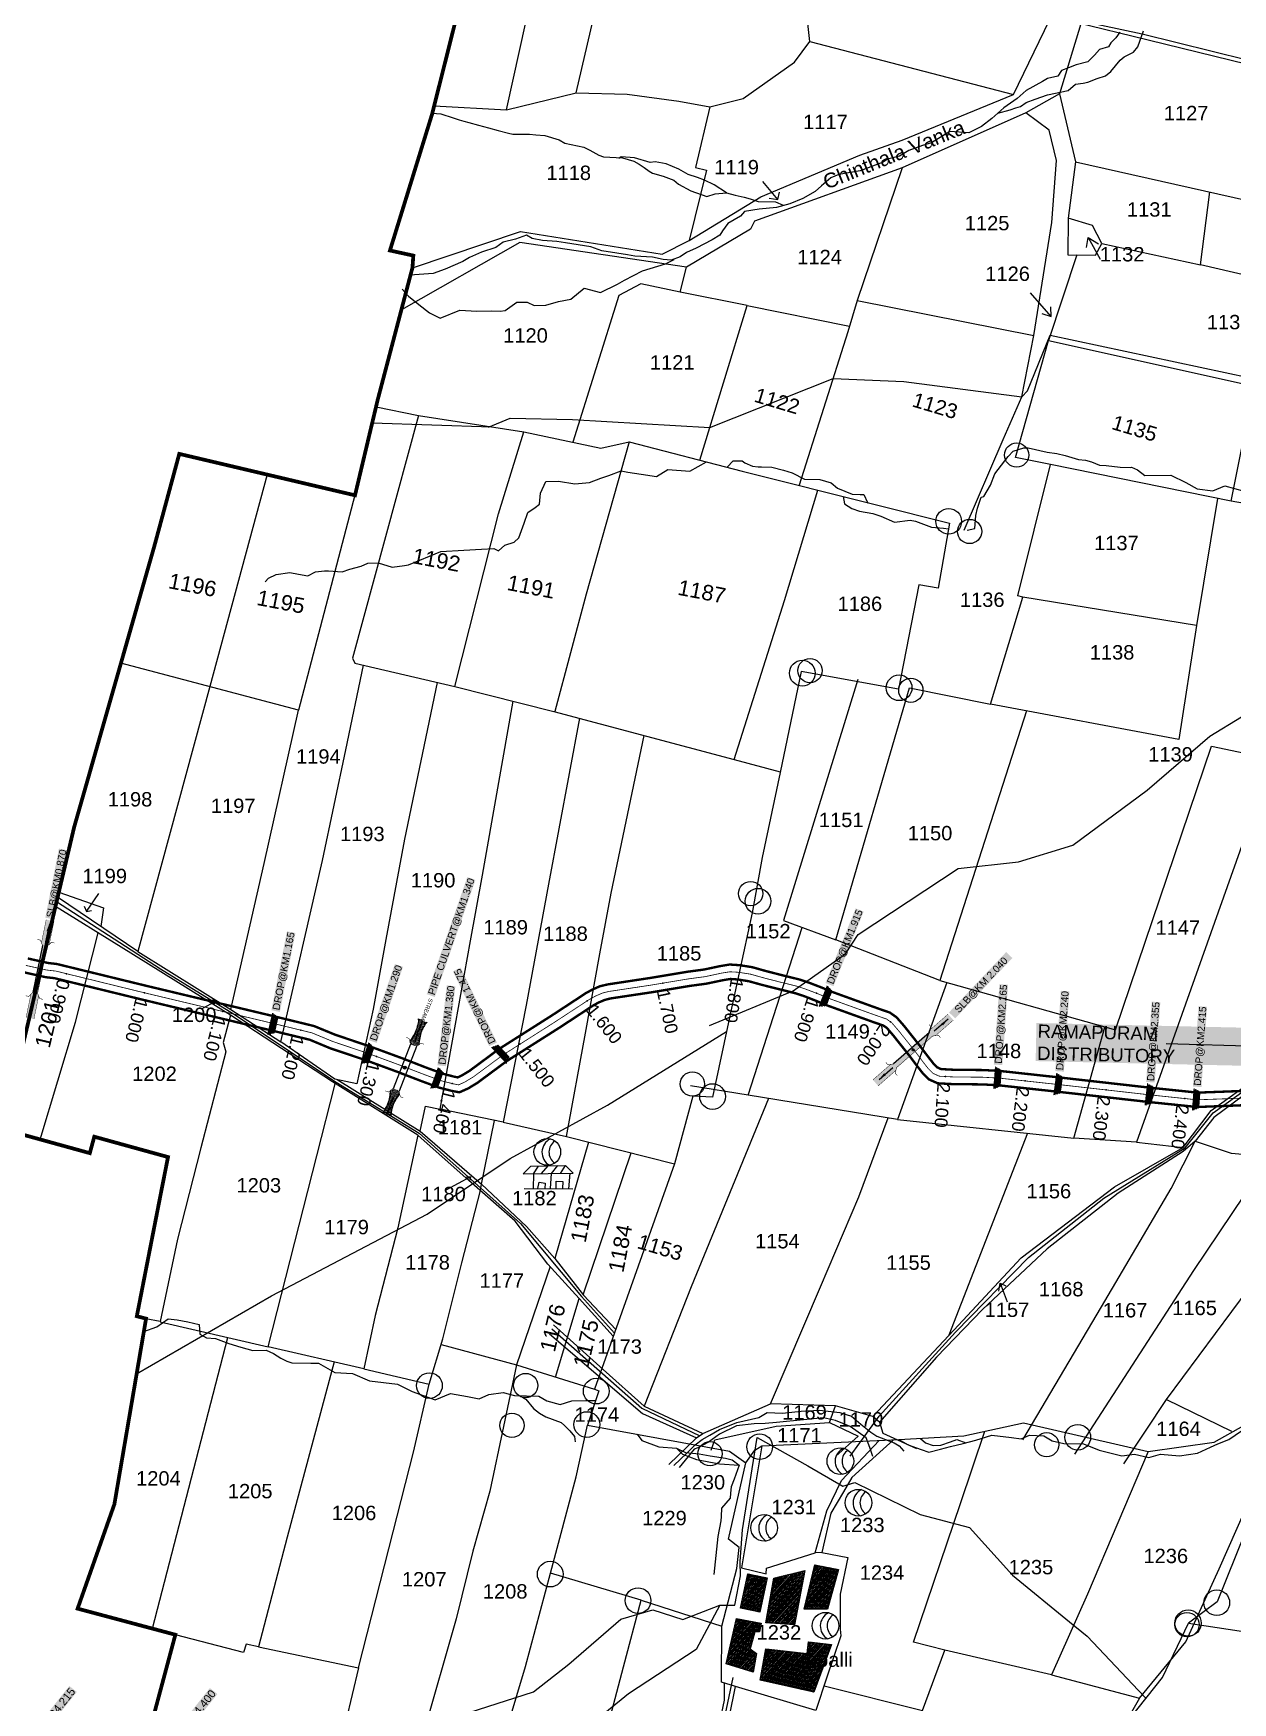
# Model space of a CAD drawing. Header units: inches. Extents: x 191726 to 254104, y 1600078 to 1621862.
# Drawn here: x 195285 to 196787, y 1607124 to 1609216 of the extents above; entities that cross this region are included whole.
import ezdxf
from ezdxf.enums import TextEntityAlignment as Align

# ---------------------------------------------------------------- set-up
doc = ezdxf.new("R2010")
doc.units = ezdxf.units.IN
doc.header["$LTSCALE"] = 15
doc.header["$MEASUREMENT"] = 0
doc.linetypes.add('ACAD_ISO02W100', pattern=[15, 12, -3])
doc.linetypes.add('HIDDEN2', pattern=[0.1875, 0.125, -0.0625])
for name, color, linetype in [('BOUNDRY STONES', 240, 'Continuous'), ('CANAL1', 7, 'Continuous'), ('CSMark', 72, 'Continuous'), ('PLOTS', 7, 'Continuous'), ('PLOTS NO', 7, 'Continuous'), ('ROADS', 1, 'Continuous'), ('STREAMS', 4, 'Continuous'), ('STRUCTURE', 5, 'Continuous'), ('text2', 7, 'Continuous'), ('Title', 7, 'Continuous'), ('VILLAGE', 7, 'Continuous'), ('VILLAGE BOUNDAY', 5, 'Continuous'), ('wells', 7, 'Continuous')]:
    doc.layers.add(name, color=color, linetype=linetype)
doc.styles.get("Standard").update_dxf_attribs({"font": 'arial.ttf'})
doc.dimstyles.get("Standard").update_dxf_attribs({"dimtxt": 0.18, "dimasz": 0.18, "dimexe": 0.18, "dimexo": 0.0625, "dimgap": 0.09, "dimtad": 0, "dimtih": 1, "dimtoh": 1, "dimdec": 4, "dimzin": 0, "dimdsep": 46, "dimtxsty": 'Standard', "dimcen": 0.09, "dimadec": 0, "dimazin": 0, "dimtfac": 1, "dimtdec": 4, "dimtofl": 0, "dimtmove": 0, "dimatfit": 3, "dimfxl": 1, "dimtolj": 1, "dimtzin": 0, "dimarcsym": 0})

# ---------------------------------------------------------------- blocks, each defined once
blk = doc.blocks.new('DROP')
h = blk.add_hatch()
h.set_pattern_fill('ANSI31', color=1, scale=10, angle=45)
h.set_pattern_definition([(90, (-324.4107, -25.7687), (-1.25, 0), [])])
h.paths.add_polyline_path([(-9.9, -4.3), (-13.8, 4.1), (13.8, 4.1), (10.2, -4.3)])
at = {"layer": 'STRUCTURE', "color": 5, "const_width": 0.49}
blk.add_lwpolyline([(-9.9, -4.3), (-13.8, 4.1), (13.8, 4.1), (10.2, -4.3), (-9.9, -4.3)], dxfattribs=at)
at = {"layer": 'STRUCTURE', "color": 5}
blk.add_circle((0, 0), 1.33, dxfattribs=at)
blk = doc.blocks.new('SLB')
at = {"layer": 'STRUCTURE'}
h = blk.add_hatch(dxfattribs=at)
h.set_pattern_fill('DOTS', color=6, scale=20, angle=320.3722, style=0)
h.set_pattern_definition([(320.372247934, (-159.4327, -72.9564), (1.2786241598, 0.5641323054), [0, -1.25])])
h.paths.add_polyline_path([(769699.5, 1706871.1), (769699.5, 1706861.1), (769729.1, 1706861.1), (769732.1, 1706863.1), (769792.1, 1706863.1), (769795.1, 1706861.1), (769824.7, 1706861.1), (769824.7, 1706871.1), (769795.1, 1706871.1), (769792.1, 1706869.1), (769732.1, 1706869.1), (769729.1, 1706871.1)])
at = {"layer": 'STRUCTURE', "color": 6, "linetype": 'ACAD_ISO02W100', "ltscale": 0.5, "const_width": 0.5}
for points in [[(769699.5, 1706871.1), (769729.1, 1706871.1)], [(769699.5, 1706861.1), (769729.1, 1706861.1)], [(769795.1, 1706871.1), (769824.7, 1706871.1)], [(769795.1, 1706861.1), (769824.7, 1706861.1)]]:
    blk.add_lwpolyline(points, dxfattribs=at)
at = {"layer": 'STRUCTURE', "color": 6, "const_width": 0.628}
for points in [[(769726.1, 1706877.1), (769726.1, 1706873.1), (769732.1, 1706869.1), (769792.1, 1706869.1), (769798.1, 1706873.1), (769798.1, 1706877.1)], [(769726.1, 1706855.1), (769726.1, 1706859.1), (769732.1, 1706863.1), (769792.1, 1706863.1), (769798.1, 1706859.1), (769798.1, 1706855.1)]]:
    blk.add_lwpolyline(points, dxfattribs=at)
at = {"layer": 'STRUCTURE', "color": 6}
blk.add_lwpolyline([(769732.1, 1706863.1), (769792.1, 1706863.1)], dxfattribs=at)
blk.add_lwpolyline([(769732.1, 1706863.1), (769792.1, 1706863.1)], dxfattribs=at)
at = {"layer": 'STRUCTURE', "color": 0}
blk.add_circle((769762.1, 1706866.1), 1.24, dxfattribs=at)
for points in [[(769703.8, 1706866), (769726.7, 1706866)], [(769818.6, 1706865.8), (769795.7, 1706865.8)]]:
    blk.add_leader(points, dimstyle='Standard', override={"dimasz": 10, "dimgap": 0.09, "dimtad": 0}, dxfattribs=at)
blk = doc.blocks.new('UT')
at = {"layer": 'STRUCTURE'}
h = blk.add_hatch(dxfattribs=at)
h.set_pattern_fill('DASH', color=150, scale=8, angle=-39.6278, style=0)
h.set_pattern_definition([(320.372247933, (-4370.464, -6260.8811), (1.40800153113, 0.132407282), [1, -1])])
h.paths.add_polyline_path([(765163, 1700681.9), (765165.6, 1700680.6), (765167.2, 1700680.3), (765169.1, 1700680), (765172.4, 1700679.6), (765176.4, 1700679.3), (765179.5, 1700679.5), (765183.1, 1700679.9), (765187.7, 1700680.9), (765188.9, 1700681.2), (765193.1, 1700682.2), (765196.1, 1700680.2), (765196.1, 1700672.2), (765193.1, 1700670.2), (765190.5, 1700670.8), (765188.1, 1700671.3), (765185.5, 1700671.8), (765183.6, 1700672.1), (765181, 1700672.5), (765180.3, 1700672.5), (765178.5, 1700672.6), (765176.7, 1700672.6), (765174.6, 1700672.5), (765172.5, 1700672.3), (765170.4, 1700672), (765168.5, 1700671.7), (765166.1, 1700671.2), (765165, 1700670.8), (765163, 1700669.7)])
h.paths.add_polyline_path([(765259.1, 1700682.2), (765256.1, 1700680.2), (765256.1, 1700672.2), (765259.1, 1700670.2), (765261.9, 1700671), (765264.4, 1700671.6), (765266.4, 1700672), (765269.1, 1700672.5), (765272.7, 1700673), (765276.1, 1700673.1), (765278.6, 1700672.9), (765281.2, 1700672.7), (765283.9, 1700672.3), (765286.4, 1700671.9), (765288, 1700671.3), (765289.2, 1700670.6), (765289.1, 1700682.7), (765287.6, 1700681.8), (765285.7, 1700681.2), (765283, 1700680.7), (765281.2, 1700680.4), (765276.7, 1700679.9), (765272.7, 1700679.9), (765268.7, 1700680.3), (765264.8, 1700681), (765261.2, 1700681.7)])
at = {"layer": 'STRUCTURE', "color": 150, "const_width": 0.628}
for points in [[(765190.1, 1700688.2), (765190.1, 1700684.2), (765196.1, 1700680.2), (765256.1, 1700680.2), (765262.1, 1700684.2), (765262.1, 1700688.2)], [(765190.1, 1700664.2), (765190.1, 1700668.2), (765196.1, 1700672.2), (765256.1, 1700672.2), (765262.1, 1700668.2), (765262.1, 1700664.2)]]:
    blk.add_lwpolyline(points, dxfattribs=at)
at = {"layer": 'STRUCTURE', "color": 150}
for points in [[(765196.1, 1700680.2), (765256.1, 1700680.2)], [(765196.1, 1700672.2), (765256.1, 1700672.2)], [(765196.1, 1700672.2), (765256.1, 1700672.2)]]:
    blk.add_lwpolyline(points, dxfattribs=at)
at = {"layer": 'STRUCTURE', "color": 0}
blk.add_circle((765226.1, 1700676.2), 1.89, dxfattribs=at)
at = {"layer": 'STRUCTURE', "color": 150}
for points in [[(765163, 1700681.9), (765164.4, 1700681.1), (765167.9, 1700680.2), (765171.2, 1700679.8), (765176.1, 1700679.4), (765184.7, 1700680.3), (765193.1, 1700682.2)], [(765163, 1700669.7), (765164.3, 1700670.6), (765167.8, 1700671.6), (765171.2, 1700672.1), (765176, 1700672.6), (765184.7, 1700672), (765193.1, 1700670.2)], [(765289.1, 1700682.7), (765287.8, 1700681.9), (765284.3, 1700680.9), (765280.9, 1700680.4), (765276.1, 1700679.8), (765267.4, 1700680.5), (765259.1, 1700682.2)], [(765289.2, 1700670.6), (765287.8, 1700671.4), (765284.2, 1700672.3), (765280.9, 1700672.7), (765276.1, 1700673.1), (765267.4, 1700672.2), (765259.1, 1700670.2)]]:
    blk.add_spline(points, degree=3, dxfattribs=at)
at = {"layer": 'STRUCTURE', "color": 0}
blk.add_text('STREAM', height=5, dxfattribs=at).set_placement((765148.2, 1700675.8), align=Align.MIDDLE_CENTER)
for points in [[(765190.9, 1700676), (765164.2, 1700675.8)], [(765289.3, 1700676.7), (765265.4, 1700676.4)]]:
    blk.add_leader(points, dimstyle='Standard', override={"dimasz": 10, "dimgap": 0.09, "dimtad": 0}, dxfattribs=at)

msp = doc.modelspace()

# ---------------------------------------------------------------- hatches: boundary and pattern name
at = {"layer": 'VILLAGE'}
h = msp.add_hatch(dxfattribs=at)
h.set_pattern_fill('ANSI31', color=30, scale=11.805297, angle=2.6274)
h.set_pattern_definition([(47.627391, (153890.0272, 1592848.3399), (-1.09018614, 0.99452142), [])])
h.paths.add_polyline_path([(196202.6, 1607191.9), (196254.4, 1607186), (196256, 1607200.6), (196285, 1607197.3), (196262.6, 1607137.5), (196195.6, 1607152.7)])
h.paths.add_polyline_path([(196165.7, 1607229.8), (196196.6, 1607223.9), (196194.5, 1607213), (196188.6, 1607213.1), (196182.7, 1607191.9), (196191, 1607186.1), (196186.5, 1607162.5), (196152.8, 1607173.2)])
h.paths.add_polyline_path([(196263.8, 1607297.2), (196293.4, 1607291.3), (196279.9, 1607241.7), (196250.7, 1607241.4)])
h.paths.add_polyline_path([(196212.5, 1607280.5), (196251.2, 1607289.8), (196238.5, 1607222), (196202.6, 1607224.4)])
h.paths.add_polyline_path([(196179.8, 1607285.9), (196204.1, 1607280.8), (196194.9, 1607237.7), (196170.9, 1607242.9)])

# ---------------------------------------------------------------- linework, layer by layer
at = {"layer": 'BOUNDRY STONES', "color": 1}
for centre, radius in [((196516.8, 1608687.3), 15.2), ((196431.7, 1608604.3), 16.1), ((196457.8, 1608591.6), 15.2), ((196248.2, 1608414.1), 16.1), ((196257.9, 1608417.3), 15.2), ((196369.5, 1608395.8), 16.1), ((196384.2, 1608392.7), 15.2), ((196183.5, 1608138), 15.2), ((196192.7, 1608128.4), 16.1), ((196110.5, 1607899.4), 15.2), ((196135.7, 1607883.7), 16.1), ((195781, 1607521.6), 16.1), ((195901.6, 1607521.7), 15.2), ((195990, 1607514.7), 16.1), ((195978.2, 1607472.8), 16.1), ((195884.3, 1607471.8), 15.2), ((196593.4, 1607456.8), 16.1), ((196132.6, 1607436.2), 15.2), ((196194.8, 1607445), 16.1), ((196554.4, 1607447.5), 15.2), ((195932.3, 1607285.4), 16.1), ((196042.4, 1607252.2), 16.1), ((196767.6, 1607249.6), 16.1), ((196731.6, 1607224.1), 16.5), ((196730.2, 1607222.1), 15.2)]:
    msp.add_circle(centre, radius, dxfattribs=at)
at = {"layer": 'CANAL1', "color": 200, "const_width": 3}
for points in [[(195277.7, 1608056.7), (195302.7, 1608051.1), (195314.3, 1608049.7), (195424.2, 1608022.9), (195589.4, 1607983.5), (195636.5, 1607972), (195663, 1607961.1), (195707.8, 1607946), (195747, 1607931.6), (195777.6, 1607919.7), (195798.4, 1607912.1), (195812, 1607908.6), (195816.4, 1607907.7), (195821.2, 1607909.9), (195831.1, 1607915.8), (195867.9, 1607943.1), (195934.4, 1607985.3), (195973.9, 1608011.2), (195976.9, 1608013.2), (195985.1, 1608017.7), (195994.7, 1608021.9), (196004.4, 1608024.2), (196057.2, 1608032.2), (196104.7, 1608040.1), (196125, 1608042.8), (196145.2, 1608047.1), (196157.2, 1608049.1), (196168.9, 1608048.3), (196170.8, 1608048.1), (196185.3, 1608045.8), (196202, 1608041.1), (196221.8, 1608036), (196244.8, 1608030.3), (196255.7, 1608026.7), (196273.6, 1608019.8), (196282.9, 1608015.8), (196344.3, 1607993.6), (196357.9, 1607988.9), (196366.3, 1607983), (196375.9, 1607972), (196396.4, 1607946.1), (196406.5, 1607932.7), (196412.5, 1607925.1), (196417.4, 1607920.2), (196422.1, 1607918.1), (196437.1, 1607917.3), (196474.7, 1607916.9), (196495.6, 1607915.8), (196571.5, 1607907.5), (196684.8, 1607894.7), (196728.3, 1607890.2), (196743.4, 1607888.6), (196812.9, 1607891.2)], [(195272.7, 1608039.4), (195299.7, 1608033.3), (195311.1, 1608032), (195420, 1608005.4), (195585.1, 1607966), (195630.9, 1607954.9), (195656.6, 1607944.2), (195701.8, 1607929), (195740.7, 1607914.7), (195771.3, 1607902.9), (195793.1, 1607894.9), (195808, 1607891), (195818.5, 1607889), (195829.6, 1607893.9), (195841.1, 1607900.9), (195878.1, 1607928.3), (195944.2, 1607970.2), (195983.8, 1607996.2), (195986.2, 1607997.8), (195993, 1608001.5), (196000.5, 1608004.7), (196007.9, 1608006.6), (196060, 1608014.4), (196107.4, 1608022.3), (196128, 1608025.1), (196148.5, 1608029.4), (196158.1, 1608031), (196167, 1608030.4), (196168, 1608030.3), (196181.4, 1608028.1), (196197.3, 1608023.7), (196217.4, 1608018.6), (196239.8, 1608013), (196249.7, 1608009.8), (196266.8, 1608003.1), (196276.2, 1607999), (196338.3, 1607976.6), (196349.7, 1607972.7), (196354.2, 1607969.6), (196362, 1607960.5), (196382.2, 1607935.1), (196392.2, 1607921.8), (196399, 1607913.1), (196407.1, 1607905.1), (196417.9, 1607900.3), (196436.5, 1607899.3), (196474.2, 1607898.9), (196494.1, 1607897.8), (196569.5, 1607889.6), (196682.9, 1607876.8), (196726.5, 1607872.3), (196742.8, 1607870.6), (196813.7, 1607873.3)]]:
    msp.add_lwpolyline(points, dxfattribs=at)
at = {"layer": 'CANAL1', "color": 1, "linetype": 'HIDDEN2', "ltscale": 4, "const_width": 1}
msp.add_lwpolyline([(195275.2, 1608048), (195301.2, 1608042.2), (195312.7, 1608040.9), (195422.1, 1608014.1), (195587.2, 1607974.8), (195633.7, 1607963.5), (195659.8, 1607952.7), (195704.8, 1607937.5), (195743.8, 1607923.1), (195774.4, 1607911.3), (195795.7, 1607903.5), (195810, 1607899.8), (195817.4, 1607898.3), (195825.4, 1607901.9), (195836.1, 1607908.4), (195873, 1607935.7), (195939.3, 1607977.8), (195978.8, 1608003.7), (195981.6, 1608005.5), (195989.1, 1608009.6), (195997.6, 1608013.3), (196006.2, 1608015.4), (196058.6, 1608023.3), (196106.1, 1608031.2), (196126.5, 1608033.9), (196146.8, 1608038.3), (196157.7, 1608040), (196168, 1608039.4), (196169.4, 1608039.2), (196183.4, 1608037), (196199.7, 1608032.4), (196219.6, 1608027.3), (196242.3, 1608021.7), (196252.7, 1608018.2), (196270.2, 1608011.5), (196279.5, 1608007.4), (196341.3, 1607985.1), (196353.8, 1607980.8), (196360.2, 1607976.3), (196368.9, 1607966.2), (196389.3, 1607940.6), (196399.4, 1607927.2), (196405.7, 1607919.1), (196412.2, 1607912.6), (196420, 1607909.2), (196436.8, 1607908.3), (196474.4, 1607907.9), (196494.9, 1607906.8), (196570.5, 1607898.6), (196683.8, 1607885.8), (196727.4, 1607881.2), (196743.1, 1607879.6), (196813.3, 1607882.2)], dxfattribs=at)
at = {"layer": 'PLOTS'}
for points in [[(195786.8, 1609124.7), (195877.7, 1609119.8), (195933.8, 1609375.2)], [(197295.4, 1609041.3), (197262.2, 1609054.2), (197188.8, 1609082.9), (197104.2, 1609111.8), (197073.6, 1609122.2), (196956.7, 1609145.1), (196847, 1609166.6), (196681.8, 1609207), (196589.3, 1609229.6), (196558.1, 1609232.2), (196327.6, 1609286.2), (196247.2, 1609299.8), (196162.7, 1609319.7), (196020.3, 1609353.2), (195933.8, 1609375.2), (195854.1, 1609391.3)], [(195877.7, 1609119.8), (195964.9, 1609141.1), (196014.4, 1609354.7)], [(195964.9, 1609141.1), (196028.9, 1609139.6), (196093.6, 1609130.6), (196132.3, 1609123.5), (196174.3, 1609134.1), (196238.5, 1609179.4), (196257.6, 1609205.5), (196247.2, 1609299.8)], [(196597.4, 1609227.6), (196570.4, 1609139.8), (196528.5, 1609116.1), (196373.5, 1609047.2), (196188.3, 1608980.3), (196183.5, 1608970.5), (196103.2, 1608922.6), (195894.2, 1608953.7), (195745.9, 1608869.4)], [(196257.6, 1609205.5), (196512.8, 1609139), (196558.1, 1609232.2)], [(196570.4, 1609139.8), (196590.5, 1609054.8), (196806, 1609006.4), (196847, 1609166.6)], [(195759.7, 1608922), (195895.2, 1608967.2), (196072.4, 1608938.8), (196106.5, 1608956.2), (196196.2, 1609010.7), (196320.1, 1609063.1), (196373.2, 1609081.7), (196512.8, 1609139)], [(196132.3, 1609123.5), (196114.3, 1609047.4), (196128.3, 1609044.1), (196106.5, 1608956.2)], [(196451, 1608593.2), (196500.1, 1608706.8), (196523.2, 1608760.3), (196538.4, 1608837.3), (196560.8, 1608978.5), (196566.7, 1609056.2), (196557.5, 1609094.5), (196528.5, 1609116.1)], [(196373.5, 1609047.2), (196316.8, 1608881.1), (196538.4, 1608837.3)], [(196590.5, 1609054.8), (196581.4, 1608984.2), (196580.9, 1608938.3), (196615.4, 1608937.9), (196623.5, 1608952.5), (196611.9, 1608975.1), (196581.4, 1608984.2)], [(197000.8, 1608866.9), (196747, 1608925.5), (196759, 1609017)], [(196592.4, 1608938.1), (196556.5, 1608830.8), (196814.4, 1608773.8), (196986.9, 1608733.5), (196988, 1608768.4)], [(196623.5, 1608952.5), (196747, 1608925.5)], [(196179.2, 1608874.5), (196095.2, 1608891.4), (196103.2, 1608922.6)], [(196095.2, 1608891.4), (196045.8, 1608901.7), (196018.5, 1608887.3), (195960.5, 1608703.5)], [(196119.9, 1608680.8), (196179.2, 1608874.5), (196307.4, 1608848.8)], [(196316.8, 1608881.1), (196305.4, 1608841.8), (196244.3, 1608649.8)], [(196785.5, 1608629.4), (196559.4, 1608675.4), (196515.4, 1608684.3), (196556.5, 1608830.8)], [(196986.9, 1608733.5), (196986.1, 1608710.9), (196958.1, 1608599.6), (196785.5, 1608629.4), (196814.4, 1608773.8)], [(195714.1, 1608747.6), (195767.2, 1608736.8), (195899.2, 1608716.3), (195995.9, 1608696), (196031.4, 1608704), (196172.7, 1608667.2), (196341.3, 1608624.9), (196432.7, 1608602), (196418.4, 1608520.5), (196394.4, 1608524.7), (196368.6, 1608394.2), (196246.8, 1608416.2), (196220.3, 1608289.8), (196197.9, 1608183.1), (196185.2, 1608114), (196158.3, 1607988.6), (196135.6, 1607882.8), (196111.2, 1607884.2), (196088.2, 1607799.4), (195987.8, 1607517.2), (195993.4, 1607515.2), (195978.9, 1607472.1), (196157, 1607439.5), (196177.6, 1607424.9), (196188.8, 1607440.7), (196197.4, 1607446), (196369.2, 1607453.9), (196450.7, 1607458.5), (196525.3, 1607475), (196681.4, 1607439.1), (196764.2, 1607450.7), (196801.3, 1607471.8)], [(195767.2, 1608736.8), (195684.4, 1608432.8), (195687.5, 1608426.7), (195813, 1608397.4), (195937, 1608366.2), (196163, 1608305.8), (196220.4, 1608290.4)], [(195813, 1608397.4), (195867.7, 1608613.8), (195899.2, 1608716.3)], [(196031.4, 1608704), (195977.4, 1608513.1), (195938, 1608365.9)], [(195577.6, 1608662.8), (195505.6, 1608397.3), (195415.7, 1608065.6), (195315.1, 1608133.4)], [(196382.5, 1608395.6), (196484.2, 1608375.3), (196524.5, 1608509.1), (196518.1, 1608511), (196559.4, 1608675.4)], [(196163, 1608305.8), (196226, 1608505), (196267.6, 1608643.4)], [(195687.7, 1608636.9), (195616.8, 1608367.9), (195394.4, 1608426.6)], [(196768.5, 1608632.9), (196742.3, 1608474), (196524.5, 1608509.1)], [(196420.7, 1608029.2), (196640.7, 1607967.1), (196761, 1608322.7), (196834.5, 1608307.2), (196899.8, 1608609.7)], [(196742.3, 1608474), (196720, 1608330.9), (196484.2, 1608375.3)], [(195532.3, 1607992.6), (195594.8, 1607952.3), (195647.1, 1608179.5), (195676.1, 1608318), (195698.3, 1608424.2)], [(195790.7, 1608402.6), (195749.7, 1608206.2), (195726.4, 1608080.4), (195710.3, 1607993), (195690.1, 1607899.6), (195662.5, 1607905.6), (195594.8, 1607952.3)], [(196317.9, 1608406), (196224.7, 1608104.2), (196290.3, 1608079.9), (196382.5, 1608395.6)], [(195415.7, 1608065.6), (195532.3, 1607992.6), (195573.8, 1608175.5), (195616.8, 1608367.9)], [(195665.3, 1607905), (195769.4, 1607840.5), (195775.9, 1607871.6), (195794.4, 1607867.7), (195813.7, 1607974.2), (195832.6, 1608078.9), (195847.5, 1608161.2), (195886.1, 1608379)], [(195969, 1608357.6), (195930.2, 1608149.7), (195902, 1607998.3), (195873.4, 1607851.7), (195794.4, 1607867.7)], [(196529.1, 1608366.8), (196420.7, 1608029.2), (196290.3, 1608079.9)], [(195873.4, 1607851.7), (195952.7, 1607833.5), (195976.5, 1607963.2), (195994.6, 1608062.5), (196008.6, 1608138.6), (196050, 1608336)], [(196837.4, 1608306.4), (196667, 1607826.4), (196588.3, 1607831.7), (196627.5, 1607970.8)], [(195316.6, 1608139.9), (195372.7, 1608120.1), (195369.3, 1608096.8)], [(196011.4, 1607583.6), (195968.6, 1607630.6), (195929.4, 1607673.6), (195888.2, 1607727.4), (195827.2, 1607781.5), (195766.4, 1607835.5), (195659.5, 1607902), (195531.6, 1607985.5), (195394.5, 1608070.7), (195312.4, 1608121.8)], [(196667, 1607826.4), (196725.5, 1607820), (196760.7, 1607866.2), (196818.8, 1607907.8), (196887.1, 1607945), (196988.3, 1607996.7), (197116.8, 1608053.6), (197223.2, 1608100.8), (197280.2, 1608125.5)], [(196180.4, 1607885.4), (196248.2, 1608095.5)], [(197274.7, 1608114.5), (197084.9, 1608030.8), (196983.4, 1607986), (196825.4, 1607902.9), (196763.8, 1607857.4), (196740.6, 1607827.6), (196725.4, 1607814.9), (196644.2, 1607762.7), (196555.2, 1607692.9), (196474.1, 1607616.8), (196416.5, 1607557.2), (196345.1, 1607475.6), (196349.2, 1607462), (196391.4, 1607443)], [(195293, 1607830), (195337.3, 1607977), (195365.7, 1608088.6)], [(196429.4, 1608026.7), (196367.4, 1607855), (196588.3, 1607831.7)], [(195531.6, 1607985.5), (195522.6, 1607951.5), (195525.8, 1607939.6), (195494.7, 1607819.5), (195465.1, 1607705), (195443.7, 1607602), (195425.8, 1607605.1)], [(195443.6, 1607601.4), (195578.9, 1607570.3), (195640, 1607809.6), (195663, 1607899.8)], [(196367.4, 1607855), (196180.4, 1607885.4), (196108.2, 1607897.1)], [(196205.8, 1607881.2), (196108.8, 1607645.2), (196050.1, 1607495.8), (196123.6, 1607461.5), (196208.4, 1607498.6)], [(195698.9, 1607542.6), (195780.8, 1607523.3), (195797.6, 1607580), (195821.5, 1607675.5), (195844.9, 1607765.9), (195846.3, 1607773.8), (195862.5, 1607853.9)], [(196336.7, 1607483), (196289.8, 1607496.1), (196208.4, 1607498.6), (196270.9, 1607645.2), (196319, 1607758.1), (196356, 1607856.9)], [(195766.4, 1607835.5), (195741.2, 1607719.2), (195713, 1607609.4), (195698.9, 1607542.6), (195578.9, 1607570.3)], [(195769.4, 1607840.5), (195846.3, 1607773.8), (195902.5, 1607721.1), (195938, 1607680.8), (195973.9, 1607634.8), (196014.4, 1607591.8)], [(195980.2, 1607826.6), (195938, 1607680.8)], [(195952.7, 1607833.5), (196088.2, 1607799.4)], [(196530.2, 1607837.8), (196431.9, 1607584.8)], [(196524.5, 1607453.5), (196623.2, 1607620.4), (196710.6, 1607768.3), (196740.6, 1607827.6), (196785.7, 1607812.8), (196834.4, 1607808.6), (196738.5, 1607665.9), (196589.3, 1607435.9)], [(195973.6, 1607635.2), (196033.8, 1607813.1)], [(196345.1, 1607475.6), (196336.7, 1607483), (196437.9, 1607591.2), (196522.5, 1607681.7), (196639.4, 1607770.5), (196725.5, 1607820)], [(196704.5, 1607504.1), (196806.9, 1607641.9), (196893.8, 1607758.9), (196923.8, 1607799.2), (196910.5, 1607803.5), (196836.3, 1607814.7), (196834.4, 1607808.6)], [(195932.2, 1607670.6), (195890, 1607547.4), (195873.8, 1607470.2), (195856.8, 1607389.3), (195835.3, 1607314.3), (195814.4, 1607229.3), (195773.2, 1607085), (195752.8, 1607013.5), (195842.6, 1606972.9), (195879.6, 1607097), (195901.3, 1607169.8), (195932.7, 1607286.7), (195965, 1607407.3), (195978.9, 1607472.1)], [(195938.9, 1607532.3), (195968.6, 1607630.6)], [(196050.1, 1607495.8), (195998.6, 1607541.9), (195936.6, 1607597.6)], [(195434.1, 1607217.1), (195528.5, 1607581.9)], [(195795.6, 1607573.2), (195890, 1607547.4), (195987.8, 1607517.2)], [(195931.3, 1607586.3), (196048, 1607486.6), (196115.8, 1607456.1), (196123.6, 1607461.5)], [(195661.8, 1607551.2), (195602.6, 1607331.6), (195566.6, 1607194.3), (195551.5, 1607197.5), (195547.8, 1607187.4), (195462.6, 1607209.5)], [(195566.6, 1607194.3), (195692.2, 1607167.9), (195735.6, 1607338.3), (195761.1, 1607438.3), (195780.8, 1607523.3)], [(196282.4, 1607475.2), (196289.8, 1607496.1)], [(196560.6, 1607159.3), (196670.7, 1607130), (196728.8, 1607200.7), (196770.7, 1607292.1), (196813.8, 1607390), (196854.8, 1607502.3)], [(196651, 1607423.6), (196704.5, 1607504.1), (196786.2, 1607464.3)], [(196134.2, 1607440.8), (196138.6, 1607453.7), (196215.3, 1607470.9), (196282.4, 1607475.2), (196318.1, 1607458.1), (196290.3, 1607433.2)], [(196115.8, 1607456.1), (196081, 1607422.6)], [(196197.4, 1607446), (196172.2, 1607293.2), (196202.9, 1607285.9), (196203.5, 1607292.8), (196264.2, 1607312.1), (196278.9, 1607364.7), (196297.3, 1607402.7), (196344.5, 1607452.7)], [(196362.5, 1607453.6), (196310.4, 1607406.6), (196300, 1607388.6), (196283.9, 1607361.9), (196272.5, 1607312.5), (196264.2, 1607312.1)], [(196275.5, 1607145.4), (196398.8, 1607114.4), (196427, 1607190.1), (196387.7, 1607200.2), (196446.3, 1607373.8), (196476.9, 1607464.3)], [(196681.4, 1607439.1), (196605.6, 1607260.5), (196560.6, 1607159.3), (196427, 1607190.1)], [(196046.1, 1607252.9), (196147.5, 1607220.1), (196166.1, 1607292.3), (196168.9, 1607318.7), (196155.7, 1607329.1), (196177.6, 1607424.9)], [(196814.8, 1607366.9), (196768, 1607250.6), (196732.1, 1607224)], [(196272.5, 1607312.5), (196305.2, 1607306.2), (196295.8, 1607260.3), (196295.8, 1607216.5), (196296.4, 1607208), (196279.1, 1607156.5), (196265.3, 1607114.4), (196164.7, 1607144.6), (196146.9, 1607150), (196147.5, 1607220.1)], [(195912.5, 1606915), (195964.4, 1606918), (195999.7, 1607075.9), (196024.2, 1607169.4), (196046.1, 1607252.9), (195932.7, 1607286.7)], [(196659.5, 1607105.2), (196699.5, 1607156.1), (196732.1, 1607224)], [(196732.1, 1607224), (197074.8, 1607172.3), (197017, 1607059.9), (197369.3, 1606989.3), (197626.5, 1606880.8), (197730.8, 1606836), (197816.6, 1606807.8), (197870.8, 1606793.5), (198015.5, 1606765.3), (198020.4, 1606796.4), (198096.8, 1606795.7), (198107.8, 1606845.5), (198356, 1606824.9), (198713.3, 1606797.5), (198722.2, 1606696.5), (198740.3, 1606633.3), (198805.6, 1606543.4), (198865.2, 1606472.6), (198907.7, 1606329.3), (199143.8, 1606289.3), (199220.6, 1606276.3), (199217.6, 1606258.4), (199613.7, 1606162.4)], [(195692.2, 1607167.9), (195652.4, 1607001), (195604.3, 1607023.6), (195558.3, 1607019.5), (195449.1, 1606971.9), (195428.5, 1606891.8), (195395.2, 1606906.4)], [(196150.2, 1607149), (196150.3, 1607127.7), (196134.1, 1607049.8), (196117.5, 1606977.6), (196097.4, 1606903.2), (196079.4, 1606832.2), (196064.8, 1606774.3), (196040.5, 1606716.5), (196016.2, 1606658.6), (195987.3, 1606589.9), (195960.6, 1606527.3), (195933.7, 1606461.9), (195795.8, 1606379.2)], [(195819, 1606368.8), (195858.4, 1606395.9), (195951.3, 1606460.4), (195987.5, 1606547.5), (196012.4, 1606607.7), (196055.2, 1606710.8), (196084.4, 1606797.1), (196108.1, 1606901.6), (196141.1, 1607029), (196164.7, 1607144.6)], [(196670.7, 1607130), (196628.7, 1607056.3), (196572.9, 1606961.9), (196370.1, 1607038.3), (196398.8, 1607114.4)]]:
    msp.add_lwpolyline(points, dxfattribs=at)
at = {"layer": 'PLOTS NO'}
for points in [[(196217.4, 1609007.5), (196198.6, 1609030.2)], [(196206.8, 1609009.1), (196217.4, 1609007.5), (196219.5, 1609016.5)], [(196604.5, 1608947.5), (196606.3, 1608959.9), (196619.3, 1608951.9)], [(196606.3, 1608959.9), (196621.3, 1608932.6)], [(196560.1, 1608861), (196534.1, 1608890.7)], [(196548.2, 1608864.6), (196560.1, 1608861), (196559.8, 1608873.1)], [(195351.1, 1608115.4), (195366.5, 1608138.2)], [(195348.3, 1608122.1), (195351.1, 1608115.4), (195357.5, 1608116.9)], [(195512.7, 1608002.9), (195495.7, 1607993.6)], [(195509, 1608005.3), (195512.7, 1608002.9), (195510.7, 1607999.8)], [(195832.6, 1607783.3), (195801.5, 1607766.5)], [(195827.5, 1607783.1), (195832.6, 1607783.3), (195831.7, 1607778.9)], [(196494.5, 1607640), (196496.3, 1607650.1), (196503.4, 1607646.7)], [(196496.3, 1607650.1), (196505, 1607626.7)]]:
    msp.add_lwpolyline(points, dxfattribs=at)
at = {"layer": 'ROADS'}
for points in [[(197491.2, 1608983), (197371.8, 1609020.1), (197241.2, 1609067.6), (197147.7, 1609103.7), (197079.5, 1609124.8), (196978.4, 1609144.2), (196893.4, 1609160.3), (196674.2, 1609214.4), (196578.2, 1609235), (196514.3, 1609250), (196343.1, 1609285.6), (196245.1, 1609304.1), (196210.5, 1609310.7), (196044.7, 1609351.9), (195931.8, 1609380.4), (195854.8, 1609393.9)], [(195854.9, 1608722.4), (195882.2, 1608733.5), (195960.4, 1608731.8), (196132.4, 1608721.8), (196286.7, 1608783.2), (196375.4, 1608779.3), (196523.2, 1608760.3), (196530.5, 1608767.9), (196558.7, 1608837.4), (196809.5, 1608784.2), (196995.3, 1608742.3), (197057.1, 1608760.6), (197118.3, 1608749.1), (197131.6, 1608787.5), (197153.8, 1608792.8), (197271.1, 1608761.6), (197287.3, 1608806.4)], [(196308.2, 1607433.3), (196344.6, 1607483.5), (196440.1, 1607588.6), (196531.5, 1607682.1), (196626.2, 1607756.4), (196728.1, 1607819.4), (196763.2, 1607863.2), (196825.4, 1607907.9), (196897.8, 1607945.3), (196973.9, 1607985.1), (197028.9, 1608010.4), (197102.3, 1608044.1), (197187.1, 1608080.6), (197282.4, 1608121), (197318.8, 1608191.6), (197392.2, 1608271.8), (197477, 1608356.8), (197510.4, 1608383.8), (197569.2, 1608423.8), (197613, 1608491.5), (197635.7, 1608557.4), (197645.2, 1608671.7), (197649.5, 1608723.8), (197667.5, 1608767.7)], [(195709.2, 1608727.9), (195858.9, 1608722.5)], [(196132, 1607972.9), (196236.7, 1608016.1), (196302.5, 1608062.6), (196318.1, 1608086.5), (196443.4, 1608169.2), (196519.3, 1608177.9), (196587.3, 1608198.7), (196680.3, 1608267.4), (196758.9, 1608335.1), (196838.2, 1608383.7), (196960.7, 1608417.7), (197028.5, 1608451.6), (197151.7, 1608472.2), (197203, 1608480.7), (197264.7, 1608480.6), (197365.6, 1608455.6), (197413, 1608461.2), (197465.1, 1608430.5), (197501.1, 1608409.3), (197525.8, 1608394.3)], [(195313.8, 1608128.1), (195443.8, 1608043.6), (195535.5, 1607987.2), (195664, 1607901.9), (195768, 1607837.8), (195856.8, 1607758.9), (195894.9, 1607724.7), (195971.7, 1607633.1), (196012.7, 1607587.2)], [(195414.1, 1607536.4), (195583.2, 1607634), (195778, 1607736.5), (195882.3, 1607806.1), (196004.1, 1607872.9), (196153.3, 1607965.3)], [(195934.4, 1607592.9), (196047.2, 1607493.3), (196119.7, 1607458.8)], [(195785.1, 1607097.6), (195911.2, 1607138), (195955.8, 1607172.6), (196020.9, 1607229.2), (196060.9, 1607240.6), (196098.4, 1607228.5), (196145, 1607246.4), (196163.7, 1607246.6), (196170.7, 1607283.4), (196170.2, 1607301.1), (196173.4, 1607341.1), (196185.3, 1607417.3), (196191.5, 1607456.5), (196255.2, 1607421.2), (196299, 1607395.6), (196314.2, 1607400.4), (196395.7, 1607360.2), (196457.8, 1607343.8), (196511.4, 1607284.1), (196583.1, 1607225.6), (196605.3, 1607207.5), (196669.6, 1607139.5), (196679, 1607129.6)], [(196145, 1607246.4), (196115.1, 1607191.1), (196030.5, 1607135.4), (195902.9, 1607031.4), (195843, 1607008.6), (195796.9, 1606948.2), (195721.5, 1606900.4), (195642.6, 1606838.2), (195570.7, 1606748.2), (195507.4, 1606668.8), (195472.9, 1606598.9), (195404.2, 1606517.5), (195253.3, 1606441.4), (195123.8, 1606374)], [(195915.8, 1605560.3), (195859.8, 1605795.7), (195832.7, 1605925.8), (195811.8, 1606029.7), (195726.5, 1606134.3), (195713.8, 1606147), (195742.8, 1606232.6), (195815, 1606379.5), (195941.4, 1606463), (196018.1, 1606647.9), (196075.6, 1606787.4), (196126.3, 1606989.3), (196161.5, 1607156)]]:
    msp.add_lwpolyline(points, dxfattribs=at)
at = {"layer": 'STREAMS'}
for points in [[(196646.3, 1609216.9), (196641, 1609210.2), (196634.7, 1609203.9), (196631.9, 1609198.6), (196620.8, 1609195.5), (196614.2, 1609188.2), (196606.1, 1609179.8), (196591.3, 1609176.1), (196581.7, 1609172.3), (196573.1, 1609169.1), (196568.4, 1609162.1), (196555.3, 1609159.1), (196549.2, 1609155.4), (196528.9, 1609144.1), (196517.4, 1609133.8), (196513.3, 1609131.2), (196500.9, 1609122.5), (196485.8, 1609108.8), (196472.7, 1609098.8), (196456.7, 1609091.2), (196433.1, 1609092.7), (196410.3, 1609078.3), (196398.8, 1609075.1), (196381.8, 1609068.9), (196370.1, 1609061.6), (196355.1, 1609058.2), (196349.5, 1609054.3), (196320.8, 1609043.5), (196294, 1609038.6), (196283.8, 1609034.7), (196272.1, 1609024.8), (196264.4, 1609017.6), (196248.8, 1609008.6), (196232.5, 1609001.9), (196215.8, 1608997.4), (196194, 1608995.3), (196175.9, 1608992.3), (196170.8, 1608986.7), (196154.8, 1608977.3), (196148.4, 1608968.3), (196144.7, 1608962.9), (196135.2, 1608957), (196115.4, 1608946.4), (196102.9, 1608940.9), (196095.2, 1608935.6), (196083.9, 1608931.3), (196073.9, 1608932.2), (196060.7, 1608935.1), (196038.4, 1608936.5), (196029.2, 1608938.2), (196015.7, 1608940.1), (195996.8, 1608943.2), (195983.2, 1608948), (195951.4, 1608953.3), (195940.5, 1608954.7), (195922.7, 1608956.3), (195909.7, 1608958.6), (195902.7, 1608962.6), (195888.8, 1608957.8), (195873.4, 1608954), (195864.1, 1608947.5), (195846.1, 1608941.3), (195831, 1608935), (195822.9, 1608929.8), (195800.5, 1608920.1), (195785.8, 1608914.8), (195756.5, 1608912.7)], [(196493.4, 1609115.7), (196508.5, 1609120), (196515.7, 1609122.2), (196521.8, 1609124.1), (196528.7, 1609129.2), (196540.2, 1609133), (196555.4, 1609138.7), (196581.3, 1609144.1), (196590.6, 1609151.8), (196600.1, 1609153.4), (196606.1, 1609154.4), (196617.5, 1609159.2), (196628.2, 1609162.6), (196634.8, 1609168), (196646.5, 1609182.1), (196651.7, 1609186.4), (196663.2, 1609191.9), (196668.7, 1609198.6), (196675.8, 1609218.6)], [(195784.6, 1609115.6), (195795.1, 1609114.6), (195810.9, 1609109.8), (195818.1, 1609107.1), (195824.2, 1609105.6), (195830.2, 1609104.1), (195842.3, 1609100.4), (195855.1, 1609097.4), (195867, 1609094.1), (195880.2, 1609090.4), (195885.3, 1609089.4), (195897.3, 1609089.3), (195906.2, 1609089.3), (195914.3, 1609088.5), (195925.6, 1609087.6), (195943.4, 1609082.2), (195950.6, 1609078.2), (195974.6, 1609073.1), (195982.1, 1609069.3), (195993.1, 1609063), (195999.2, 1609060.9), (196023, 1609059.7), (196037.1, 1609055.5), (196043.8, 1609051.9), (196050.1, 1609047.6), (196056.2, 1609042.8), (196060.6, 1609040.4), (196074, 1609036.6), (196087.4, 1609031.8), (196093.1, 1609026.6), (196108.7, 1609018.5), (196128.6, 1609011.4), (196139.1, 1609014.7), (196153.4, 1609015.8), (196164.2, 1609013.1), (196175.5, 1609010.5), (196182.7, 1609008.4), (196192.9, 1609004.8), (196214.8, 1609004.4), (196224.1, 1609000.3)], [(196153.1, 1609015.9), (196137.6, 1609025.9), (196125.6, 1609031.9), (196116.9, 1609035.1), (196105, 1609038.6), (196093.3, 1609045.4), (196077.5, 1609052), (196063.8, 1609054.8), (196057.6, 1609053.7), (196038.1, 1609059.8), (196021.3, 1609061), (196018.2, 1609059)], [(195747, 1608895.3), (195754.8, 1608886.2), (195767.8, 1608876), (195781.2, 1608865.6), (195794.3, 1608858.7), (195818.9, 1608868.7), (195840.5, 1608867.7), (195858.3, 1608867.8), (195869.6, 1608867.4), (195875.8, 1608868.5), (195890.7, 1608878.8), (195903.4, 1608878.8), (195912.3, 1608874.8), (195926.8, 1608875.1), (195942.9, 1608879.6), (195958.2, 1608882.6), (195975, 1608896.5), (195995.3, 1608890.9), (196016.6, 1608901.4), (196025.3, 1608906.4), (196047.8, 1608918.2), (196076.9, 1608927), (196087.7, 1608932.2)], [(196454.7, 1608593.2), (196464.5, 1608595.5), (196465.8, 1608611.6), (196467.8, 1608621), (196472.3, 1608634.5), (196475.5, 1608635.3), (196484.2, 1608649.6), (196489.3, 1608663.8), (196506.3, 1608685.7), (196512.3, 1608692.4), (196525.6, 1608696.2), (196531.3, 1608696.3), (196555, 1608690.9), (196567.2, 1608689.4), (196577.7, 1608686.7), (196594.1, 1608681.8), (196603, 1608680.9), (196610.7, 1608679), (196620.8, 1608674.7), (196629, 1608674.4), (196646.6, 1608672.2), (196659.1, 1608671.9), (196660.6, 1608672.3), (196668.2, 1608668.7), (196677.4, 1608661.6), (196709.9, 1608662.3), (196728.8, 1608652.8), (196743.1, 1608645), (196762.8, 1608642.6), (196777.7, 1608648.6), (196801.9, 1608642.2)], [(195575, 1608528.5), (195579.2, 1608533.3), (195588.9, 1608537.9), (195606, 1608540.2), (195617.1, 1608538.1), (195628.7, 1608535.9), (195638.2, 1608540.9), (195649.6, 1608542.3), (195654.4, 1608542.1), (195671.5, 1608541.1), (195681.4, 1608544.4), (195695.4, 1608548), (195703.7, 1608551.9), (195716.9, 1608552.4), (195734.1, 1608546.8), (195749.9, 1608549), (195754.9, 1608549.7), (195795.2, 1608566.4), (195823.9, 1608568), (195846.2, 1608569.3), (195861.8, 1608570.3), (195867.6, 1608567.2), (195875.5, 1608574.5), (195887.3, 1608578.1), (195893.2, 1608583.5), (195899.7, 1608602.2), (195904.4, 1608615.5), (195913.3, 1608621.8), (195919.1, 1608625.9), (195920.3, 1608639.7), (195926.7, 1608654.1), (195942.5, 1608654.7), (195963.1, 1608651.4), (195981.7, 1608653), (195995.8, 1608658.2), (196005.8, 1608661.8), (196021.1, 1608667.4), (196029.6, 1608666.1), (196046.1, 1608663.5), (196065.5, 1608660.4), (196079.6, 1608669.3), (196107.4, 1608667), (196128, 1608678.8)], [(196154.1, 1608672.3), (196161.7, 1608680), (196172.7, 1608680.2), (196176.2, 1608677.4), (196185.9, 1608673.6), (196193, 1608672.4), (196196.9, 1608672.5), (196209.9, 1608672.1), (196224.5, 1608668.6), (196235.7, 1608665.2), (196250.8, 1608657.3), (196270.2, 1608656.7), (196284.2, 1608652.5), (196292.2, 1608645.7), (196310.5, 1608638.5), (196320.9, 1608638), (196325.2, 1608638), (196330, 1608627.9), (196330.7, 1608627.2)], [(196299.6, 1608635.4), (196301, 1608626.4), (196310.2, 1608620.2), (196319.8, 1608616.9), (196336.4, 1608614.2), (196346.8, 1608610.8), (196363.7, 1608603.2), (196383.3, 1608605.6), (196390.1, 1608604.3), (196410.3, 1608597), (196425.3, 1608595.8), (196431.5, 1608594.7)], [(195423.1, 1607589.4), (195439.2, 1607595.2), (195453.4, 1607605.3), (195465, 1607604.1), (195478.1, 1607601.6), (195492.4, 1607598.2), (195493.1, 1607586.1), (195501.6, 1607581.5), (195513, 1607580.6), (195529.5, 1607574.2), (195544.5, 1607569.9), (195559.6, 1607565.5), (195576.4, 1607565.9), (195585.5, 1607561.8), (195594.6, 1607556), (195602.2, 1607552), (195608.5, 1607550.2), (195632.3, 1607549.7), (195642.1, 1607549.5), (195662.3, 1607537.9), (195684.7, 1607536.8), (195706, 1607527.6), (195740.9, 1607523.3), (195759.5, 1607514.2), (195788.2, 1607503.9), (195807.3, 1607511.9), (195828.5, 1607507.8), (195843.4, 1607505), (195855.2, 1607510.6), (195873.5, 1607513), (195887.6, 1607509.3), (195918, 1607508.3), (195927.9, 1607502.3), (195944.9, 1607498), (195959.6, 1607502.7), (195977.1, 1607502.8), (195989.3, 1607502.9)], [(195897.4, 1607507.3), (195901.7, 1607504.8), (195911.3, 1607493), (195918.7, 1607487), (195926.9, 1607482.4), (195945.9, 1607475.2), (195950.4, 1607471.5), (195957.1, 1607464.8), (195962.8, 1607458), (195963.5, 1607451.2)], [(196087.3, 1607421.4), (196103.6, 1607437), (196113.8, 1607447.5), (196122.8, 1607454.1), (196132.4, 1607459.6), (196144.3, 1607466.8), (196166, 1607475.2), (196193.7, 1607481.7), (196204, 1607487.9), (196223.4, 1607487.2), (196246.6, 1607489.6), (196269.9, 1607491), (196295.1, 1607487.7), (196309.7, 1607483.3), (196321.6, 1607473.2), (196334.1, 1607463.4), (196341.5, 1607458.4), (196363.3, 1607450), (196369.6, 1607446.2), (196375.5, 1607439.3)], [(196336.6, 1607432.8), (196333, 1607444.1), (196328.2, 1607456.3), (196308.1, 1607470.3), (196289.9, 1607478), (196274.9, 1607481.1), (196249.9, 1607478.8), (196215.7, 1607475.5), (196201.8, 1607474.1), (196188, 1607473.6), (196165.9, 1607471.3), (196144.5, 1607460.9), (196130.7, 1607450.6), (196117.4, 1607443.8), (196112.7, 1607442), (196094.1, 1607419)], [(196041.4, 1607460.6), (196047.3, 1607452.9), (196068.4, 1607444.7), (196090.4, 1607443.3), (196098, 1607435.9), (196115.5, 1607429.1), (196144.4, 1607423.6), (196169.2, 1607422), (196162.8, 1607404.3), (196158.9, 1607394.6), (196158.4, 1607386.7), (196158, 1607380.6), (196152.5, 1607374.3), (196147.1, 1607368), (196146.6, 1607357.7), (196146.3, 1607352.2), (196142.5, 1607332.7), (196137.2, 1607284.9)], [(196369.2, 1607453.9), (196381, 1607447.2), (196397.1, 1607441.6), (196406.6, 1607438.3), (196421.3, 1607442), (196434.1, 1607445.2), (196449.6, 1607449), (196465.8, 1607453.1), (196485.8, 1607459.5), (196510.4, 1607456.6), (196522.4, 1607455.1), (196532.9, 1607459.4), (196550.7, 1607458.6), (196561.5, 1607452.3), (196576, 1607449.2), (196600.4, 1607448.8), (196620.1, 1607440.7), (196648.5, 1607433.5), (196664.4, 1607435.9), (196682.3, 1607431.7), (196697.1, 1607435.7), (196720.8, 1607433.7), (196743.4, 1607436.9), (196759.9, 1607444.5), (196768.9, 1607448.7), (196782.6, 1607453.9), (196798.5, 1607465.1)], [(196396.5, 1607455.4), (196402.7, 1607449.9), (196412.2, 1607446.7), (196422, 1607447.1), (196434.1, 1607451.3), (196442, 1607454), (196453.3, 1607450)], [(196090.4, 1607443.3), (196102, 1607437.9), (196118.8, 1607436), (196132.7, 1607433.8), (196151.8, 1607430.8), (196160.2, 1607428.5), (196169.2, 1607422)]]:
    msp.add_lwpolyline(points, dxfattribs=at)
at = {"layer": 'text2', "color": 3}
for p in [(195293, 1608043, 53), (196169.4, 1608039.2), (195978.8, 1608003.7), (196277.8, 1608008.2), (195585, 1607974, 52), (195704, 1607937, 51), (195871, 1607938, 48), (196387, 1607942, 44), (195750, 1607920, 50), (195791, 1607906, 49), (196492.9, 1607906.9), (196568.9, 1607898.8), (196683, 1607886, 41), (196727.4, 1607881.2), (196741.8, 1607879.8)]:
    msp.add_point(p, dxfattribs=at)
at = {"layer": 'text2', "color": 2, "linetype": 'Continuous'}
for p in [(195326.3, 1608037.5), (195424, 1608013.7), (196073.3, 1608025.8), (196265.8, 1608013.2), (195521.9, 1607990.3), (196358.9, 1607977.3), (195619.7, 1607966.9), (195894.2, 1607949.2), (195714.7, 1607933.9), (196427.6, 1607908.8), (195809.3, 1607900), (196527.3, 1607903.3), (196628.8, 1607892)]:
    msp.add_point(p, dxfattribs=at)
at = {"layer": 'VILLAGE', "color": 5}
for points in [[(195898.5, 1607786.7), (195908.1, 1607796.3), (195951.4, 1607797.5), (195961, 1607787.7)], [(195898.5, 1607786.7), (195961, 1607787.7)], [(195911.3, 1607786.9), (195911.1, 1607768.5)], [(195911.3, 1607786.9), (195917.7, 1607796.6)], [(195921.5, 1607787.1), (195929.7, 1607796.9)], [(195932.8, 1607768.4), (195933.8, 1607787.3)], [(195933.8, 1607787.3), (195942, 1607797.3)], [(195945, 1607787.5), (195951.4, 1607797.5)], [(195956.8, 1607787.7), (195955.4, 1607768.2)], [(195899.8, 1607768.6), (195960.7, 1607768.2)], [(195917, 1607768.5), (195918.5, 1607776.6), (195925.8, 1607775.2), (195925.7, 1607768.4)], [(195939.6, 1607768.3), (195939.9, 1607777.5), (195948.2, 1607777.2), (195947.9, 1607768.3)]]:
    msp.add_lwpolyline(points, dxfattribs=at)
at = {"layer": 'VILLAGE', "color": 30}
for points in [[(196179.8, 1607285.9), (196204.1, 1607280.8), (196194.9, 1607237.7), (196170.9, 1607242.9), (196179.8, 1607285.9)], [(196212.5, 1607280.5), (196251.2, 1607289.8), (196238.5, 1607222), (196202.6, 1607224.4), (196212.5, 1607280.5)], [(196263.8, 1607297.2), (196293.4, 1607291.3), (196279.9, 1607241.7), (196250.7, 1607241.4), (196263.8, 1607297.2)], [(196165.7, 1607229.8), (196196.6, 1607223.9), (196194.5, 1607213), (196188.6, 1607213.1), (196182.7, 1607191.9), (196191, 1607186.1), (196186.5, 1607162.5), (196152.8, 1607173.2), (196165.7, 1607229.8)], [(196202.6, 1607191.9), (196254.4, 1607186), (196256, 1607200.6), (196285, 1607197.3), (196262.6, 1607137.5), (196195.6, 1607152.7), (196202.6, 1607191.9)]]:
    msp.add_lwpolyline(points, dxfattribs=at)
at = {"layer": 'VILLAGE BOUNDAY', "linetype": 'ACAD_ISO02W100', "ltscale": 0.2}
msp.add_lwpolyline([(195835.3, 1609317.2, 4.72, 4.72, 0), (195784.2, 1609114.1, 4.72, 4.72, 0), (195731.5, 1608943.6, 4.72, 4.72, 0), (195760.8, 1608937.2, 4.72, 4.72, 0), (195759.7, 1608922, 4.72, 4.72, 0), (195716.2, 1608756.8, 4.72, 4.72, 0), (195687.7, 1608636.9, 4.72, 4.72, 0), (195467.5, 1608688.8, 4.72, 4.72, 0), (195436.2, 1608573, 4.72, 4.72, 0), (195393.4, 1608423.1, 4.72, 4.72, 0), (195335.7, 1608220.9, 4.72, 4.72, 0), (195315.1, 1608133.4, 4.72, 4.72, 0), (195293.1, 1608039.9, 4.72, 4.72, 0), (195246.8, 1607842.8, 4.72, 4.72, 0), (195355.4, 1607812.8, 4.72, 4.72, 0), (195361, 1607833.4, 4.72, 4.72, 0), (195453.4, 1607807.9, 4.72, 4.72, 0), (195444.3, 1607761.8, 4.72, 4.72, 0), (195414.3, 1607608.5, 4.72, 4.72, 0), (195425.9, 1607605.5, 4.72, 4.72, 0), (195386.2, 1607373, 4.72, 4.72, 0), (195340.1, 1607242.2, 4.72, 4.72, 0), (195462.6, 1607209.5, 4.72, 4.72, 0), (195430.9, 1607091.3, 4.72, 4.72, 0)], format="xyseb", dxfattribs=at)
at = {"layer": 'wells', "color": 0}
for centre in [(195928.7, 1607814.3), (196295.9, 1607427), (196318.5, 1607374.9), (196200.3, 1607343.4), (196277.4, 1607220.8)]:
    msp.add_circle(centre, 16.7, dxfattribs=at)
for centre, radius, start, end in [((195940.4, 1607813.9), 18.4, 115.0904, 241.1165), ((195947.4, 1607814.1), 16.7, 123.4288, 235.4836), ((196307.7, 1607426.6), 18.4, 115.0904, 241.1165), ((196314.7, 1607426.8), 16.7, 123.4288, 235.4836), ((196330.2, 1607374.6), 18.4, 115.0904, 241.1165), ((196337.2, 1607374.8), 16.7, 123.4288, 235.4836), ((196212, 1607343), 18.4, 115.0904, 241.1165), ((196219, 1607343.2), 16.7, 123.4288, 235.4836), ((196289.1, 1607220.4), 18.4, 115.0904, 241.1165), ((196296.1, 1607220.6), 16.7, 123.4288, 235.4836)]:
    msp.add_arc(centre, radius, start, end, dxfattribs=at)

# ---------------------------------------------------------------- block references
at = {"layer": 'STRUCTURE', "color": 0}
for name, p, rotation in [('SLB', (-1321899.7, 2705335.9, 53), 258.3984930217491), ('UT', (-1112769.2, 2936696.9, 50), 248.7854598230477), ('SLB', (-347934.3, 3399488.8, 44), 221.1746415462659)]:
    msp.add_blockref(name, p, dxfattribs=dict(at, rotation=rotation))
at = {"layer": 'text2', "color": 2, "linetype": 'Continuous'}
for p, rotation in [((196277.8, 1608008.2), 68.59006950337213), ((195585, 1607974, 52), 76.72778947244986), ((195704, 1607937, 51), 70.93702394706223), ((195871, 1607938, 48), 133.244927463685), ((195790.9, 1607905.9, 49), 70.22679795849692), ((196492.9, 1607906.9), 85.54884123473428), ((196568.9, 1607898.8), 82.45164871111972), ((196683, 1607886, 41), 83.35951347647179), ((196741.8, 1607879.8), 85.73827425016279)]:
    msp.add_blockref('DROP', p, dxfattribs=dict(at, rotation=rotation))

# ---------------------------------------------------------------- texts
at = {"layer": 'CSMark', "color": 1}
for s, rotation, p in [('0.900', 255.8776, (195323, 1608030.1)), ('1.700', 281.761, (196073.6, 1608017.7)), ('1.800', 261.0252, (196166.8, 1608031.5)), ('1.000', 255.8776, (195420.8, 1608006.2)), ('1.600', 308.4614, (195982.7, 1607996.6)), ('1.900', 252.0582, (196262, 1608006)), ('1.100', 255.8776, (195518.6, 1607982.9)), ('2.000', 235.8106, (196353.3, 1607971.4)), ('1.200', 255.8776, (195616.5, 1607959.4)), ('1.500', 308.4614, (195898.2, 1607942.1)), ('1.300', 255.8776, (195711.4, 1607926.5)), ('1.400', 255.8776, (195806.3, 1607891.9)), ('2.100', 265.9072, (196425.7, 1607900.6)), ('2.200', 263.0013, (196525, 1607895.5)), ('2.300', 263.0013, (196626.5, 1607884.2)), ('2.400', 263.0013, (196725.1, 1607873.5))]:
    msp.add_text(s, height=16, rotation=rotation, dxfattribs=at).set_placement(p, align=Align.MIDDLE_LEFT)
at = {"layer": 'PLOTS NO'}
for s, p in [('1127', (196701.2, 1609106.8)), ('1117', (196249.2, 1609095.6)), ('1119', (196137.9, 1609039)), ('1118', (195927.5, 1609031.9)), ('1131', (196655, 1608986)), ('1125', (196451.8, 1608968.9)), ('1124', (196241.9, 1608926.4)), ('1132', (196621, 1608929.9)), ('1126', (196477.5, 1608905.5)), ('1133', (196755.1, 1608844.9)), ('1120', (195873.4, 1608828.2)), ('1121', (196057.2, 1608794.4)), ('1137', (196613.8, 1608568.2)), ('1136', (196445.7, 1608497.1)), ('1186', (196292.4, 1608492)), ('1138', (196608.4, 1608431.2)), ('1194', (195613.8, 1608300.7)), ('1139', (196681.7, 1608303.4)), ('1198', (195377.8, 1608247.1)), ('1197', (195507.1, 1608238.9)), ('1193', (195668.9, 1608203.7)), ('1151', (196269, 1608221.3)), ('1150', (196380.3, 1608204.7)), ('1199', (195346.1, 1608151)), ('1190', (195757.6, 1608145.7)), ('1189', (195848.5, 1608086.8)), ('1188', (195923.5, 1608078.7)), ('1152', (196177.5, 1608081.9)), ('1147', (196690.8, 1608086.3)), ('1185', (196065.8, 1608054.1)), ('1200', (195458.2, 1607977.1)), ('1149', (196276.9, 1607956.2)), ('1148', (196466.6, 1607931.8)), ('1202', (195408.5, 1607903.3)), ('1181', (195791.4, 1607836.2)), ('1203', (195539.2, 1607763.5)), ('1180', (195770.6, 1607752.6)), ('1182', (195884.5, 1607747.4)), ('1156', (196529.2, 1607756.2)), ('1179', (195649.2, 1607711.2)), ('1154', (196189, 1607693.5)), ('1178', (195750.7, 1607667)), ('1155', (196353.3, 1607666.7)), ('1177', (195843.7, 1607644.2)), ('1168', (196544.6, 1607633.4)), ('1157', (196476.7, 1607607.6)), ('1167', (196624.7, 1607607)), ('1165', (196711.8, 1607609.9)), ('1173', (195991.3, 1607561.5)), ('1174', (195962.8, 1607476.3)), ('1169', (196223, 1607479)), ('1171', (196216.6, 1607450.4)), ('1170', (196293.7, 1607470.3)), ('1164', (196691.7, 1607458.5)), ('1204', (195413.4, 1607396.4)), ('1230', (196095.6, 1607391.5)), ('1205', (195528.4, 1607380.4)), ('1206', (195658.5, 1607353.1)), ('1229', (196047.5, 1607346.7)), ('1231', (196209.5, 1607360.5)), ('1233', (196295.4, 1607338)), ('1235', (196506.7, 1607285.2)), ('1236', (196675.7, 1607299.2)), ('1207', (195746.5, 1607270)), ('1234', (196320.1, 1607278.3)), ('1208', (195847.9, 1607254.8)), ('1232', (196190.9, 1607203.5)), ('Kottapalli', (196208, 1607169.3))]:
    msp.add_text(s, height=18, dxfattribs=at).set_placement(p)
for s, height, rotation, p in [('Chinthala Vanka', 18.434, 22.028, (196278.9, 1609019.8)), ('1122', 18.43, 343.3209, (196186.6, 1608754.5)), ('1123', 18.43, 343.3209, (196384.6, 1608748.5)), ('1135', 18.43, 343.3209, (196634.6, 1608720.2)), ('1192', 19.37, 349.1853, (195758.4, 1608552.1)), ('1196', 19.37, 349.1853, (195452.8, 1608520.7)), ('1191', 19.37, 349.1853, (195877.1, 1608518.5)), ('1195', 19.37, 349.1853, (195563.5, 1608499.7)), ('1187', 19.37, 349.1853, (196091, 1608512.5)), ('1201', 19.37, 76.7722, (195305, 1607943.4)), ('1183', 19.37, 79.1853, (195976.6, 1607699.6)), ('1184', 19.37, 79.1853, (196023.9, 1607662.2)), ('1153', 18.43, 343.3209, (196040, 1607694.1)), ('1176', 19.37, 76.8925, (195938, 1607562.5)), ('1175', 19.37, 76.8925, (195979.8, 1607543.1))]:
    msp.add_text(s, height=height, rotation=rotation, dxfattribs=at).set_placement(p)
at = {"layer": 'STRUCTURE', "color": 5, "attachment_point": 1, "bg_fill": 1, "box_fill_scale": 1.1, "bg_fill_color": 7, "bg_fill_true_color": 16777215, "bg_fill_transparency": 0}
for s, insert, char_height, width, rotation in [('\\pi0.3274;SLB@KM0.870', (195300.7, 1608108.5), 9, 86.339, 78.8443), ('\\pi0.52999;PIPE CULVERT@KM1.340', (195778.7, 1608012.5), 9, 153.403, 70.8722), ('\\pi0.52999;DROP@KM1.915', (196278.4, 1608026.5), 9, 98.998, 67.9358), ('\\pi0.52999;DROP@KM1.165', (195584, 1607992.5), 9, 98.998, 78.8443), ('\\pi6.56931;SLB@KM 2.040', (196433.3, 1607989.1), 9, 102.316, 46.5493), ('\\pi0.57911;DROP@KM1.290', (195705.8, 1607955), 9, 98.998, 70.8722), ('\\pi0.52999;DROP@KM 1.475', (195856.3, 1607947.9), 9, 102.491, 115.885), ('\\pi0.57911;DROP@KM1.380', (195792, 1607923.7), 9, 98.998, 83.3247), ('\\pi0.52999;DROP@KM2.165', (196489.1, 1607924.7), 9, 98.998, 85.9974), ('\\pi0.57911;DROP@KM2.240', (196566.1, 1607916.5), 9, 98.998, 85.9974), ('\\pi0.52999;DROP@KM2.355', (196680, 1607902.9), 9, 98.998, 85.9974), ('\\pi0.52999;DROP@KM2.415', (196738.6, 1607897.1), 9, 98.998, 85.9974), ('SP@KM 24.215 ', (195267.6, 1607065.8), 10, 99.848, 51.4144), (' R/S LIFT SYSTEM@KM24.400 ', (195382.3, 1606986.2), 10, 198.388, 51.4144)]:
    msp.add_mtext(s, dxfattribs=dict(at, insert=insert, char_height=char_height, width=width, rotation=rotation))
at = {"layer": 'Title', "color": 5, "insert": (196543.3, 1607974.1), "char_height": 16.64, "width": 277.797, "attachment_point": 1, "rotation": 358.7165, "bg_fill": 1, "box_fill_scale": 1.1, "bg_fill_color": 7, "bg_fill_true_color": 16777215, "bg_fill_transparency": 0}
msp.add_mtext('{\\C1;RAMAPURAM \\PDISTRIBUTORY\\fArial|b1|i0|c0|p34; }', dxfattribs=at)

# ---------------------------------------------------------------- leaders
at = {"layer": 'text2', "color": 1}
msp.add_leader([(196819.9, 1607946.3), (196704.2, 1607949.6)], dimstyle='Standard', override={"dimtxt": 5, "dimasz": 50, "dimgap": 0.09, "dimtad": 0, "dimzin": 2}, dxfattribs=at)

doc.saveas('drawing.dxf')
